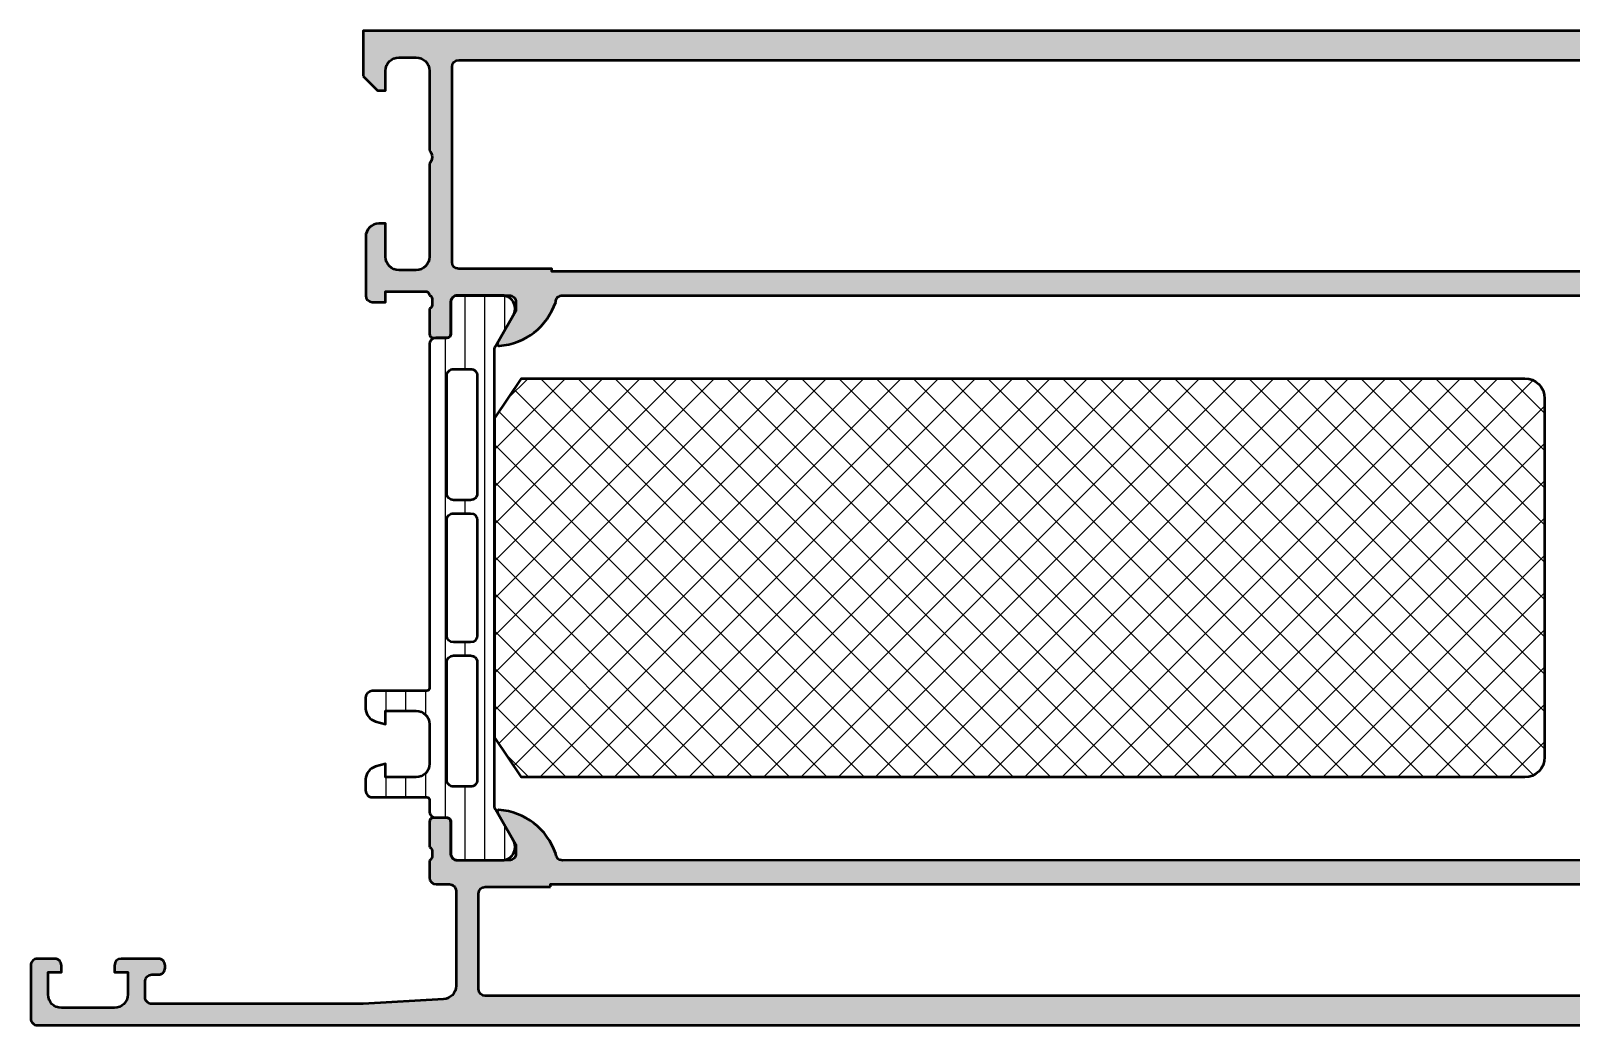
# Model space of a CAD drawing. Extents: x 0 to 200, y 0 to 75.
# Drawn here: x 0 to 115.9, y 0 to 74.8 of the extents above; entities that cross this region are included whole.
import ezdxf

# ---------------------------------------------------------------- set-up
doc = ezdxf.new("R2010")
doc.units = 0
for name, color, linetype, lineweight in [('0S-Alu contour', 7, 'Continuous', 50), ('0S-Alu hatch', 252, 'Continuous', 25), ('0S-Plastic contour', 254, 'Continuous', 50), ('0S-Plastic hatch', 253, 'Continuous', 25), ('0S-PT contour', 91, 'Continuous', 50), ('0S-PT hatch', 103, 'Continuous', 25)]:
    doc.layers.add(name, color=color, linetype=linetype, lineweight=lineweight)

# ---------------------------------------------------------------- blocks, each defined once
blk = doc.blocks.new('345310__078BBBA8_5305_401F_8823_5F43A80252FF_')
at = {"layer": '0S-Alu hatch'}
h = blk.add_hatch(color=256, dxfattribs=at)
edge = h.paths.add_edge_path()
edge.add_line((25, 71.40000610351562), (26.0999755859375, 70.3))
edge.add_line((26.0999755859375, 70.3), (26.69998168945312, 70.3))
edge.add_line((26.69998168945312, 70.3), (26.69998168945312, 71.79999999999998))
edge.add_ellipse((27.70000151260095, 71.79998017685217), major_axis=(-1.000019823344294, 0), ratio=1, start_angle=270.00113576019226, end_angle=359.9988642393876, ccw=False)
edge.add_line((27.69998168945313, 72.8), (29, 72.8))
edge.add_ellipse((28.99997299848462, 71.79997299848462), major_axis=(-1.000027001879908, 0), ratio=1, start_angle=180.001547031015, end_angle=269.9984529689008, ccw=False)
edge.add_line((30, 71.79999999999852), (30, 65.8))
edge.add_ellipse((29.47487825965852, 65.3), major_axis=(-0.7250881616598547, 0), ratio=1, start_angle=136.4038153765767, end_angle=223.5961846234234, ccw=False)
edge.add_line((30, 64.8), (30, 57.8))
edge.add_ellipse((28.9999729984846, 57.80002700151539), major_axis=(-1.000027001879929, 0), ratio=1, start_angle=90.00154703110019, end_angle=179.9984529689852, ccw=False)
edge.add_line((29, 56.79999999999999), (27.69998168945313, 56.79999999999999))
edge.add_ellipse((27.70000151260096, 57.80001982314782), major_axis=(-1.000019823344298, 0), ratio=1, start_angle=0.0011357599706229848, end_angle=89.9988642398074, ccw=False)
edge.add_line((26.69998168945313, 57.80000000000387), (26.69998168945312, 60.3))
edge.add_line((26.69998168945312, 60.3), (26.19998168945313, 60.3))
edge.add_arc((26.20000151260096, 59.29998017685218), 1.000019823344303, 90.00113576019287, 179.9988642400294)
edge.add_line((25.19998168945313, 59.29999999999612), (25.19998168945313, 54.89999084472656))
edge.add_arc((25.6999975039112, 54.90000665918462), 0.5000158147081614, 180.0018121461791, 269.9981878539114)
edge.add_line((25.69998168945313, 54.39999084472655), (26.69998168945312, 54.39999084472656))
edge.add_line((26.69998168945312, 54.39999084472656), (26.70016479492188, 55.19971923828125))
edge.add_line((26.70016479492188, 55.19971923828125), (29.69481618328838, 55.19971923828125))
edge.add_ellipse((29.69481618328837, 54.89971923828125), major_axis=(-0.2999999999999971, 0), ratio=1, start_angle=199.6171625852842, end_angle=269.9999999999993, ccw=False)
edge.add_line((29.9774032617325, 55.00043936088051), (30.01459570206888, 54.89608977528003))
edge.add_ellipse((29.91911604945443, 54.63187027723144), major_axis=(-0.2809418217575035, 0), ratio=1, start_angle=178.966945697727, end_angle=250.13192304734991, ccw=False)
edge.add_line((30.20001220703125, 54.62680511474609), (30.20001220703125, 54.17322235107421))
edge.add_ellipse((29.92106110355156, 54.16760622738202), major_axis=(-0.2790076324724142, 0), ratio=1, start_angle=106.43499743846499, end_angle=181.1533803407863, ccw=False)
edge.add_line((30, 53.89999847412108), (30, 52.00001678466795))
edge.add_arc((30.3, 52.00001678466795), 0.2999999999999998, 180, 269.9999999999993)
edge.add_line((30.3, 51.70001678466796), (31.2999755859375, 51.70001678466796))
edge.add_arc((31.2999755859375, 52.00001678466796), 0.3000000000000007, 270, 360)
edge.add_line((31.5999755859375, 52.00001678466796), (31.5999755859375, 54.39999847412109))
edge.add_ellipse((32.100002258875, 54.39997180118359), major_axis=(-0.500026673648909, 0), ratio=1, start_angle=270.00305633044655, end_angle=359.99694366969146, ccw=False)
edge.add_line((32.0999755859375, 54.89999847412109), (36.00049591064453, 54.89930419921875))
edge.add_ellipse((36.00051389637751, 54.39932218526779), major_axis=(-0.4999820142744535, 0), ratio=1, start_angle=179.99968746753, end_angle=270.0020610873233, ccw=False)
edge.add_line((36.50049591064453, 54.39931945800558), (36.50049591064453, 53.69930725097656))
edge.add_line((36.50049591064453, 53.69930725097656), (35.11225128173828, 51.29479675292969))
edge.add_arc((35.23610609853606, 51.23689034450965), 0.1367229599596276, 154.9422857631444, 284.9236233641375)
edge.add_arc((34.88282610315184, 55.96524363525171), 4.875965624197219, 274.5698597976303, 341.267227408281)
edge.add_ellipse((40.00048717821171, 54.39931293165161), major_axis=(-0.4999912676433964, 0), ratio=1, start_angle=-90.0010006805673, end_angle=0.0010006806256228629, ccw=False)
edge.add_line((40.00049591064453, 54.89930419921876), (159.9999694824218, 54.89999084472656))
edge.add_ellipse((159.9980652021772, 54.3985932165994), major_axis=(-0.501401244289232, 0), ratio=1, start_angle=180.0812449460713, end_angle=269.78239486923974, ccw=False)
edge.add_arc((165.1265855893485, 55.97392160252069), 4.88770459358162, 198.7935347259757, 265.8042668862198)
edge.add_arc((164.7607575659468, 51.23810783004755), 0.1390348860644593, 273.391212173818, 384.0624197536007)
edge.add_line((164.887710571289, 51.29479675292969), (163.4994659423828, 53.69930725097654))
edge.add_line((163.4994659423828, 53.69930725097654), (163.4994659423828, 54.39931945800781))
edge.add_ellipse((163.9994505048648, 54.399319636975), major_axis=(-0.499984562482073, 0), ratio=1, start_angle=-90.00176906386412, end_angle=2.0508346779024578e-05, ccw=False)
edge.add_line((163.9994659423827, 54.89930419921874), (167.8999938964844, 54.89999847412109))
edge.add_ellipse((167.8999672235469, 54.39997180118358), major_axis=(-0.5000266736489161, 0), ratio=1, start_angle=180.0030563300701, end_angle=269.99694366954935, ccw=False)
edge.add_line((168.3999938964843, 54.39999847411989), (168.3999938964843, 52.00001678466796))
edge.add_arc((168.6999938964843, 52.00001678466796), 0.3000000000000114, 180, 270)
edge.add_line((168.6999938964843, 51.70001678466795), (169.6999694824218, 51.70001678466796))
edge.add_arc((169.6999694824218, 52.00001678466797), 0.3000000000000078, 270, 360)
edge.add_line((169.9999694824219, 52.00001678466797), (169.9999694824219, 53.89999847412108))
edge.add_ellipse((170.0789083788704, 54.16760622738207), major_axis=(-0.2790076324724873, 0), ratio=1, start_angle=-1.1533803407830874, end_angle=73.56500256152509, ccw=False)
edge.add_line((169.7999572753906, 54.17322235107426), (169.7999572753906, 54.62680511474613))
edge.add_ellipse((170.1296376975084, 54.59827791097541), major_axis=(-0.3309123480360192, 0), ratio=1, start_angle=295.84752744714837, end_angle=355.0545221042492, ccw=False)
edge.add_line((169.9853672688322, 54.89608493824694), (170.0225578503363, 55.00043472344484))
edge.add_ellipse((170.3051465816196, 54.89971923828126), major_axis=(-0.2999999999999968, 0), ratio=1, start_angle=270.00000000001086, end_angle=340.3837776725544, ccw=False)
edge.add_line((170.3051465816195, 55.19971923828125), (173.2998046875, 55.19971923828125))
edge.add_line((173.2998046875, 55.19971923828125), (173.2999877929687, 54.39999084472655))
edge.add_line((173.2999877929687, 54.39999084472655), (174.2999877929687, 54.39999084472656))
edge.add_arc((174.2999719785106, 54.90000665918465), 0.5000158147081879, 270.0018121460914, 359.9981878538209)
edge.add_line((174.7999877929687, 54.89999084472579), (174.7999877929687, 59.3))
edge.add_arc((173.7999679698209, 59.29998017685214), 1.000019823344298, 0.0011357606123724, 89.99886423980917)
edge.add_line((173.7999877929687, 60.29999999999997), (173.2999877929687, 60.3))
edge.add_line((173.2999877929687, 60.3), (173.2999877929688, 57.80000000000002))
edge.add_ellipse((172.2999679698209, 57.80001982314787), major_axis=(-1.000019823344355, 0), ratio=1, start_angle=90.00113576019578, end_angle=179.9988642393878, ccw=False)
edge.add_line((172.2999877929687, 56.79999999999998), (170.9999694824219, 56.79999999999999))
edge.add_ellipse((170.9999964839373, 57.8000270015154), major_axis=(-1.000027001879936, 0), ratio=1, start_angle=0.0015470310149794386, end_angle=89.9984529688993, ccw=False)
edge.add_line((169.9999694824219, 57.8000000000015), (169.9999694824219, 64.8))
edge.add_ellipse((170.5250912227633, 65.3), major_axis=(-0.7250881616598392, 0), ratio=1, start_angle=-43.59618462342439, end_angle=43.596184623424506, ccw=False)
edge.add_line((169.9999694824219, 65.8), (169.9999694824219, 71.79999999999998))
edge.add_ellipse((170.9999964839372, 71.79997299848463), major_axis=(-1.00002700187988, 0), ratio=1, start_angle=270.0015470310974, end_angle=359.998452968985, ccw=False)
edge.add_line((170.9999694824219, 72.8), (172.2999877929687, 72.8))
edge.add_ellipse((172.2999679698209, 71.79998017685216), major_axis=(-1.000019823344312, 0), ratio=1, start_angle=180.0011357599706, end_angle=269.99886423980587, ccw=False)
edge.add_line((173.2999877929687, 71.79999999999607), (173.2999877929687, 70.3))
edge.add_line((173.2999877929687, 70.3), (173.8999938964844, 70.3))
edge.add_line((173.8999938964844, 70.3), (174.9999694824218, 71.40000610351562))
edge.add_line((174.9999694824218, 71.40000610351562), (174.9999694824218, 74.8))
edge.add_line((174.9999694824218, 74.8), (25, 74.8))
edge.add_line((25, 74.8), (25, 71.40000610351562))
edge = h.paths.add_edge_path()
edge.add_ellipse((32.20000898742269, 72.09997956848552), major_axis=(-0.5000234838237294, 0), ratio=1, start_angle=270.0026908584009, end_angle=359.9973091415379, ccw=False)
edge.add_line((32.19998550415039, 72.60000305175781), (167.7999877929687, 72.60000305175781))
edge.add_ellipse((167.7999643096964, 72.09997956848552), major_axis=(-0.500023483823725, 0), ratio=1, start_angle=180.0026908584621, end_angle=269.9973091415999, ccw=False)
edge.add_line((168.2999877929687, 72.10000305175781), (168.2999877929687, 57.39999084472576))
edge.add_ellipse((167.7999719785107, 57.40000665918462), major_axis=(-0.5000158147081559, 0), ratio=1, start_angle=90.00181214608818, end_angle=179.9981878538209, ccw=False)
edge.add_line((167.7999877929687, 56.89999084472656), (160.7999877929687, 56.89999084472656))
edge.add_line((160.7999877929687, 56.89999084472656), (160.7999877929687, 56.69999389648437))
edge.add_line((160.7999877929687, 56.69999389648437), (39.19998550415039, 56.69999389648437))
edge.add_line((39.19998550415039, 56.69999389648437), (39.19998550415039, 56.89999084472656))
edge.add_line((39.19998550415039, 56.89999084472656), (32.19998550415039, 56.89999084472656))
edge.add_ellipse((32.20000131860846, 57.40000665918462), major_axis=(-0.5000158147081559, 0), ratio=1, start_angle=0.00181214617907699, end_angle=89.99818785391182, ccw=False)
edge.add_line((31.69998550415039, 57.39999084472656), (31.69998550415039, 72.10000305175835))
at = {"layer": '0S-Alu contour', "color": 7}
for points in [[(173.2999877929687, 71.79999999999607), (173.2999877929687, 70.3), (173.8999938964844, 70.3), (174.9999694824218, 71.40000610351562), (174.9999694824218, 74.8), (25, 74.8), (25, 71.40000610351562)], [(27.69998168945313, 72.8), (29, 72.8)], [(31.69998550415039, 57.39999084472656), (31.69998550415039, 72.10000305175835)], [(32.19998550415039, 72.60000305175781), (167.7999877929687, 72.60000305175781)], [(168.2999877929687, 72.10000305175781), (168.2999877929687, 57.39999084472576)], [(170.9999694824219, 72.8), (172.2999877929687, 72.8)], [(25, 71.40000610351562), (26.0999755859375, 70.3), (26.69998168945312, 70.3), (26.69998168945312, 71.79999999999998)], [(30, 71.79999999999852), (30, 65.8)], [(169.9999694824219, 65.8), (169.9999694824219, 71.79999999999998)], [(30, 64.8), (30, 57.8)], [(169.9999694824219, 57.8000000000015), (169.9999694824219, 64.8)], [(26.69998168945313, 57.80000000000387), (26.69998168945312, 60.3), (26.19998168945313, 60.3)], [(173.7999877929687, 60.29999999999997), (173.2999877929687, 60.3), (173.2999877929688, 57.80000000000002)], [(25.19998168945313, 59.29999999999612), (25.19998168945313, 54.89999084472656)], [(174.7999877929687, 54.89999084472579), (174.7999877929687, 59.3)], [(167.7999877929687, 56.89999084472656), (160.7999877929687, 56.89999084472656), (160.7999877929687, 56.69999389648437), (39.19998550415039, 56.69999389648437), (39.19998550415039, 56.89999084472656), (32.19998550415039, 56.89999084472656)], [(29, 56.79999999999999), (27.69998168945313, 56.79999999999999)], [(172.2999877929687, 56.79999999999998), (170.9999694824219, 56.79999999999999)], [(25.69998168945313, 54.39999084472655), (26.69998168945312, 54.39999084472656), (26.70016479492188, 55.19971923828125), (29.69481618328838, 55.19971923828125)], [(29.9774032617325, 55.00043936088051), (30.01459570206888, 54.89608977528003)], [(30.20001220703125, 54.62680511474609), (30.20001220703125, 54.17322235107421)], [(32.0999755859375, 54.89999847412109), (36.00049591064453, 54.89930419921875)], [(40.00049591064453, 54.89930419921876), (159.9999694824218, 54.89999084472656)], [(163.9994659423827, 54.89930419921874), (167.8999938964844, 54.89999847412109)], [(169.7999572753906, 54.17322235107426), (169.7999572753906, 54.62680511474613)], [(169.9853672688322, 54.89608493824694), (170.0225578503363, 55.00043472344484)], [(170.3051465816195, 55.19971923828125), (173.2998046875, 55.19971923828125), (173.2999877929687, 54.39999084472655), (174.2999877929687, 54.39999084472656)], [(30, 53.89999847412108), (30, 52.00001678466795)], [(31.5999755859375, 52.00001678466796), (31.5999755859375, 54.39999847412109)], [(36.50049591064453, 54.39931945800558), (36.50049591064453, 53.69930725097656), (35.11225128173828, 51.29479675292969)], [(164.887710571289, 51.29479675292969), (163.4994659423828, 53.69930725097654), (163.4994659423828, 54.39931945800781)], [(168.3999938964843, 54.39999847411989), (168.3999938964843, 52.00001678466796)], [(169.9999694824219, 52.00001678466797), (169.9999694824219, 53.89999847412108)], [(30.3, 51.70001678466796), (31.2999755859375, 51.70001678466796)], [(168.6999938964843, 51.70001678466795), (169.6999694824218, 51.70001678466796)]]:
    blk.add_lwpolyline(points, dxfattribs=at)
at = {"layer": '0S-Alu contour', "color": 7, "extrusion": (0, 0, -1)}
for centre, radius, start, end in [((-27.70000151260095, 71.79998017685217), 1.000019823344294, 0.0011357606123724, 89.99886423980774), ((-28.99997299848462, 71.79997299848462), 1.000027001879908, 90.00154703109922, 179.998452968985), ((-32.20000898742269, 72.09997956848552), 0.5000234838237294, 0.002690858462049, 89.9973091415991), ((-167.7999643096964, 72.09997956848552), 0.500023483823725, 90.00269085840009, 179.9973091415379), ((-170.9999964839372, 71.79997299848463), 1.00002700187988, 0.0015470310149659, 89.99845296890263), ((-172.2999679698209, 71.79998017685216), 1.000019823344312, 90.00113576019412, 179.9988642400294), ((-29.47487825965852, 65.3), 0.7250881616598548, 136.4038153765766, 223.5961846234233), ((-170.5250912227633, 65.3), 0.7250881616598392, 316.4038153765755, 43.59618462342448), ((-27.70000151260096, 57.80001982314782), 1.000019823344298, 270.0011357601927, 359.9988642400294), ((-28.9999729984846, 57.80002700151539), 1.000027001879929, 180.0015470310149, 269.9984529688998), ((-32.20000131860846, 57.40000665918462), 0.5000158147081559, 270.0018121460882, 359.9981878538209), ((-167.7999719785107, 57.40000665918462), 0.5000158147081559, 180.0018121461791, 269.9981878539118), ((-170.9999964839373, 57.8000270015154), 1.000027001879936, 270.0015470311007, 359.998452968985), ((-172.2999679698209, 57.80001982314787), 1.000019823344355, 180.0011357606123, 269.9988642398042), ((-29.69481618328837, 54.89971923828125), 0.2999999999999971, 90.00000000000067, 160.3828374147158), ((-29.91911604945443, 54.63187027723144), 0.2809418217575035, 109.8680769526501, 181.0330543022731), ((-32.100002258875, 54.39997180118359), 0.500026673648909, 0.0030563303085188, 89.99694366955345), ((-36.00051389637751, 54.39932218526779), 0.4999820142744535, 89.99793891267672, 180.00031253247), ((-40.00048717821171, 54.39931293165161), 0.4999912676433964, 359.9989993193744, 90.00100068056733), ((-159.9980652021772, 54.3985932165994), 0.501401244289232, 90.21760513076023, 179.9187550539287), ((-163.9994505048648, 54.399319636975), 0.499984562482073, 359.9999794916532, 90.00176906386412), ((-167.8999672235469, 54.39997180118358), 0.5000266736489161, 90.00305633045063, 179.9969436699299), ((-170.1296376975084, 54.59827791097541), 0.3309123480360192, 4.945477895750777, 64.15247255285163), ((-170.3051465816196, 54.89971923828126), 0.2999999999999968, 19.61622232744561, 89.99999999998914), ((-29.92106110355156, 54.16760622738202), 0.2790076324724142, 178.8466196592137, 253.565002561535), ((-170.0789083788704, 54.16760622738207), 0.2790076324724873, 286.4349974384751, 1.153380340783122)]:
    blk.add_arc(centre, radius, start, end, dxfattribs=at)
at = {"layer": '0S-Alu contour', "color": 7}
for centre, radius, start, end in [((26.20000151260096, 59.29998017685218), 1.000019823344303, 90.00113576019287, 179.9988642400294), ((173.7999679698209, 59.29998017685214), 1.000019823344298, 0.0011357606123724, 89.99886423980917), ((25.6999975039112, 54.90000665918462), 0.5000158147081614, 180.0018121461791, 269.9981878539114), ((174.2999719785106, 54.90000665918465), 0.5000158147081879, 270.0018121460914, 359.9981878538209), ((34.88282610315184, 55.96524363525171), 4.875965624197219, 274.5698597976303, 341.267227408281), ((165.1265855893485, 55.97392160252069), 4.88770459358162, 198.7935347259757, 265.8042668862198), ((30.3, 52.00001678466795), 0.2999999999999998, 180, 269.9999999999993), ((31.2999755859375, 52.00001678466796), 0.3000000000000007, 270, 0), ((35.23610609853606, 51.23689034450965), 0.1367229599596276, 154.9422857631444, 284.9236233641375), ((164.7607575659468, 51.23810783004755), 0.1390348860644593, 273.391212173818, 24.06241975360071), ((168.6999938964843, 52.00001678466796), 0.3000000000000114, 180, 270), ((169.6999694824218, 52.00001678466797), 0.3000000000000078, 270, 0)]:
    blk.add_arc(centre, radius, start, end, dxfattribs=at)
blk = doc.blocks.new('284037__A7454B3C_9043_49EA_B39A_F6F2EEFA360D___531E6BB4_5009_44BC_AD47_B87EFD4DCA8E_')
at = {"layer": '0S-Plastic hatch'}
h = blk.add_hatch(dxfattribs=at)
h.set_pattern_fill('ANSI31', color=256, scale=0.4680000000000001, angle=45, style=0)
h.set_pattern_definition([(90, (0, 0), (-1.4859, 0), [])])
edge = h.paths.add_edge_path()
edge.add_line((30, 51.19262301631511), (29.999977078442, 25.35125620676293))
edge.add_ellipse((29.79583821281997, 25.35537500560228), major_axis=(-0.20418041277588, 0), ratio=1, start_angle=90.48506106571949, end_angle=178.8441310561842, ccw=False)
edge.add_line((29.79756676571524, 25.15120190975903), (25.69756676572695, 25.15120190975903))
edge.add_arc((25.69756676572695, 24.65120190975909), 0.4999999999999467, 90, 180)
edge.add_line((25.19756676572701, 24.65120190975909), (25.19756676572701, 23.82045268637142))
edge.add_arc((26.19756676572708, 23.82045268637144), 1.000000000000066, 180, 254.9999999989172)
edge.add_line((25.93874772060629, 22.8545268600872), (26.69756676572695, 22.65120190975903))
edge.add_line((26.69756676572695, 22.65120190975903), (26.69756676572695, 23.65120190975903))
edge.add_line((26.69756676572695, 23.65120190975903), (28.99756676571536, 23.65120190975903))
edge.add_ellipse((28.99585773187428, 22.64707593708143), major_axis=(-1.004127427074079, 0), ratio=1, start_angle=180.2298596784872, end_angle=269.902482024915, ccw=False)
edge.add_line((29.999977078442, 22.6511042929286), (29.99997707844199, 19.65122593878489))
edge.add_ellipse((28.9958575199941, 19.65532839396066), major_axis=(-1.00412793895801, 0), ratio=1, start_angle=90.09753001532039, end_angle=179.7659122786875, ccw=False)
edge.add_line((28.9975667657153, 18.65120190975902), (26.69756676572696, 18.65120190975902))
edge.add_line((26.69756676572696, 18.65120190975902), (26.69756676572684, 19.65120190975897))
edge.add_line((26.69756676572684, 19.65120190975897), (25.93874772060627, 19.44787695940072))
edge.add_arc((26.19756676572686, 18.48195113311706), 0.9999999999994578, 105.0000000010805, 180)
edge.add_line((25.19756676572741, 18.48195113311706), (25.19756676572695, 17.65120190975902))
edge.add_arc((25.69756676572696, 17.65120190975903), 0.5000000000000027, 180, 270.0000000000004)
edge.add_line((25.69756676572696, 17.15120190975902), (29.79756676571532, 17.15120190975902))
edge.add_ellipse((29.79756676571532, 16.95120190975903), major_axis=(-0.1999999999999922, 0), ratio=1, start_angle=180, end_angle=269.999999999999, ccw=False)
edge.add_line((29.99756676571531, 16.95120190975904), (29.99888731070525, 16.11012966463115))
edge.add_arc((30.49888463137103, 16.11010887542845), 0.4999973210979717, 179.9976177199981, 269.9982316841403)
edge.add_line((30.49886919998672, 15.6101115545686), (31.30920053280163, 15.6100829281504))
edge.add_ellipse((31.30918966656731, 15.31008292834719), major_axis=(-0.2999999999999934, 0), ratio=1, start_angle=179.9979247021016, end_angle=269.9979247021146, ccw=False)
edge.add_line((31.60918966637051, 15.31007206211281), (31.60877078615772, 12.91007369277437))
edge.add_arc((32.10876676317273, 12.91005294290447), 0.4999959774455613, 179.9976222209284, 269.9982271833)
edge.add_line((32.10875129255297, 12.41005696569825), (35.58529278835881, 12.40993031823415))
edge.add_arc((35.4430179914446, 13.39975354691057), 0.9999960709244808, 278.1795327540131, 392.7249408019538)
edge.add_line((36.28429022210338, 13.94035800100506), (34.96590322431634, 16.22406260226016))
edge.add_ellipse((35.39892499595708, 16.47404689233695), major_axis=(-0.5000000000000883, 0), ratio=1, start_angle=-0.002015393048509395, end_angle=29.997921301458007, ccw=False)
edge.add_line((34.89892499626632, 16.47406447995914), (34.90001130869739, 50.82833323555816))
edge.add_ellipse((35.40001130835013, 50.82831460239898), major_axis=(-0.4999999999999311, 0), ratio=1, start_angle=329.99792810276597, end_angle=359.9978647972848, ccw=False)
edge.add_line((34.96700764709821, 51.07833026059335), (36.28556007655461, 53.36193934984271))
edge.add_arc((35.44432701033436, 53.90260474559325), 0.99999607092448, 327.2709086022731, 441.8163166502147)
edge.add_line((35.58667351121613, 54.89241766506395), (32.11013201541031, 54.89254431252803))
edge.add_arc((32.1101112655404, 54.39254833551301), 0.499995977445583, 89.9976222209271, 179.9982271832751)
edge.add_line((31.61011528833416, 54.39256380613299), (31.61036030891498, 51.9925654127473))
edge.add_ellipse((31.31036030911177, 51.9925762789816), major_axis=(-0.299999999999997, 0), ratio=1, start_angle=89.9979247021152, end_angle=179.9979247021016, ccw=False)
edge.add_line((31.31034944287746, 51.6925762791784), (30.50001811006254, 51.69260490559659))
edge.add_arc((30.49999732085985, 51.19260758493081), 0.4999973210979748, 89.99761772008878, 179.9982316841069)
edge = h.paths.add_edge_path()
edge.add_line((31.29944869857367, 40.00119566440034), (31.29944869857368, 48.85118956088461))
edge.add_ellipse((31.79944870066131, 48.85118955906648), major_axis=(-0.5000000020876287, 0), ratio=1, start_angle=269.9981008973825, end_angle=360, ccw=False)
edge.add_line((31.79946527345813, 49.35118956087944), (33.09945937972603, 49.35118956087944))
edge.add_ellipse((33.09946301908265, 48.85119320023608), major_axis=(-0.4999963606566095, 0), ratio=1, start_angle=179.9995829571355, end_angle=270.00041704258535, ccw=False)
edge.add_line((33.59945937972602, 48.85118956087946), (33.59945937972602, 40.00119566439746))
edge.add_ellipse((33.09946301908276, 40.0011920250384), major_axis=(-0.4999963606565073, 0), ratio=1, start_angle=89.99958295740407, end_angle=180.0004170428646, ccw=False)
edge.add_line((33.09945937972604, 39.50119566439514), (31.7994652734133, 39.50119566439515))
edge.add_ellipse((31.79944870073098, 40.0011956662778), major_axis=(-0.5000000021573054, 0), ratio=1, start_angle=0, end_angle=90.00189908949642, ccw=False)
edge = h.paths.add_edge_path()
edge.add_line((31.29944869858406, 29.30118956158312), (31.29944869858404, 38.00119566509881))
edge.add_ellipse((31.79944869858405, 38.00119566509359), major_axis=(-0.5000000000000071, 0), ratio=1, start_angle=269.99999999880635, end_angle=360, ccw=False)
edge.add_line((31.79944869859447, 38.50119566509361), (33.0994593797468, 38.5011956650936))
edge.add_ellipse((33.0994593797364, 38.00119566509359), major_axis=(-0.5000000000000134, 0), ratio=1, start_angle=180, end_angle=269.999999998808, ccw=False)
edge.add_line((33.59945937973641, 38.00119566509879), (33.5994593797364, 29.30118956157791))
edge.add_ellipse((33.09945937973641, 29.30118956157791), major_axis=(-0.4999999999999929, 0), ratio=1, start_angle=90.0000000000008, end_angle=180, ccw=False)
edge.add_line((33.09945937973642, 28.80118956157792), (31.79944869858406, 28.80118956157792))
edge.add_ellipse((31.79944869858406, 29.30118956157792), major_axis=(-0.4999999999999983, 0), ratio=1, start_angle=0, end_angle=90, ccw=False)
edge = h.paths.add_edge_path()
edge.add_line((31.29944869858406, 18.45118040630972), (31.29944869858406, 27.30118956158306))
edge.add_ellipse((31.79944870067168, 27.30118955976495), major_axis=(-0.5000000020876199, 0), ratio=1, start_angle=269.9981008973846, end_angle=360, ccw=False)
edge.add_line((31.79946527346849, 27.80118956157791), (33.0994593797364, 27.80118956157791))
edge.add_ellipse((33.09946301909308, 27.30119320093459), major_axis=(-0.4999963606565686, 0), ratio=1, start_angle=179.9995829571355, end_angle=270.00041704259104, ccw=False)
edge.add_line((33.5994593797364, 27.30118956157792), (33.5994593797364, 18.45121092388265))
edge.add_ellipse((33.09944412094735, 18.45121092388265), major_axis=(-0.5000152587890554, 0), ratio=1, start_angle=89.9999999999992, end_angle=180, ccw=False)
edge.add_line((33.09944412094734, 17.95119566509359), (31.799433439795, 17.95119566509359))
edge.add_ellipse((31.79943343979499, 18.45118040630452), major_axis=(-0.4999847412109291, 0), ratio=1, start_angle=0, end_angle=90.0000000000004, ccw=False)
at = {"layer": '0S-Alu contour', "color": 7}
for points in [[(31.29944869857367, 40.00119566440034), (31.29944869857368, 48.85118956088461)], [(31.79946527345813, 49.35118956087944), (33.09945937972603, 49.35118956087944)], [(33.59945937972602, 48.85118956087946), (33.59945937972602, 40.00119566439746)], [(33.09945937972604, 39.50119566439514), (31.7994652734133, 39.50119566439515)], [(31.79944869859447, 38.50119566509361), (33.0994593797468, 38.5011956650936)], [(31.29944869858406, 29.30118956158312), (31.29944869858404, 38.00119566509881)], [(33.59945937973641, 38.00119566509879), (33.5994593797364, 29.30118956157791)], [(33.09945937973642, 28.80118956157792), (31.79944869858406, 28.80118956157792)], [(31.29944869858406, 18.45118040630972), (31.29944869858406, 27.30118956158306)], [(31.79946527346849, 27.80118956157791), (33.0994593797364, 27.80118956157791)], [(33.5994593797364, 27.30118956157792), (33.5994593797364, 18.45121092388265)], [(33.09944412094734, 17.95119566509359), (31.799433439795, 17.95119566509359)]]:
    blk.add_lwpolyline(points, dxfattribs=at)
at = {"layer": '0S-Alu contour', "color": 7, "extrusion": (0, 0, -1)}
for centre, radius, start, end in [((-31.79944870066131, 48.85118955906648), 0.5000000020876287, 0, 90.00189910261747), ((-33.09946301908265, 48.85119320023608), 0.4999963606566095, 89.99958295741467, 180.0004170428646), ((-31.79944870073098, 40.0011956662778), 0.5000000021573054, 269.9981009105036, 0), ((-33.09946301908276, 40.0011920250384), 0.4999963606565073, 179.9995829571354, 270.0004170425959), ((-31.79944869858405, 38.00119566509359), 0.5000000000000071, 0, 90.00000000119365), ((-33.0994593797364, 38.00119566509359), 0.5000000000000134, 90.00000000119202, 180), ((-31.79944869858406, 29.30118956157792), 0.4999999999999983, 270, 0), ((-33.09945937973641, 29.30118956157791), 0.4999999999999929, 180, 269.9999999999992), ((-31.79944870067168, 27.30118955976495), 0.5000000020876199, 0, 90.00189910261543), ((-33.09946301909308, 27.30119320093459), 0.4999963606565686, 89.99958295740896, 180.0004170428646), ((-31.79943343979499, 18.45118040630452), 0.4999847412109291, 269.9999999999996, 0), ((-33.09944412094735, 18.45121092388265), 0.5000152587890554, 180, 270.0000000000008)]:
    blk.add_arc(centre, radius, start, end, dxfattribs=at)
at = {"layer": '0S-Plastic contour', "color": 7}
for points in [[(35.58667351121613, 54.89241766506395), (32.11013201541031, 54.89254431252803)], [(31.61011528833416, 54.39256380613299), (31.61036030891498, 51.9925654127473)], [(34.96700764709821, 51.07833026059335), (36.28556007655461, 53.36193934984271)], [(30, 51.19262301631511), (29.999977078442, 25.35125620676293)], [(31.31034944287746, 51.6925762791784), (30.50001811006254, 51.69260490559659)], [(34.89892499626632, 16.47406447995914), (34.90001130869739, 50.82833323555816)], [(25.19756676572701, 24.65120190975909), (25.19756676572701, 23.82045268637142)], [(29.79756676571524, 25.15120190975903), (25.69756676572695, 25.15120190975903)], [(25.93874772060629, 22.8545268600872), (26.69756676572695, 22.65120190975903), (26.69756676572695, 23.65120190975903), (28.99756676571536, 23.65120190975903)], [(29.999977078442, 22.6511042929286), (29.99997707844199, 19.65122593878489)], [(28.9975667657153, 18.65120190975902), (26.69756676572696, 18.65120190975902), (26.69756676572684, 19.65120190975897), (25.93874772060627, 19.44787695940072)], [(25.19756676572741, 18.48195113311706), (25.19756676572695, 17.65120190975902)], [(25.69756676572696, 17.15120190975902), (29.79756676571532, 17.15120190975902)], [(29.99756676571531, 16.95120190975904), (29.99888731070525, 16.11012966463115)], [(30.49886919998672, 15.6101115545686), (31.30920053280163, 15.6100829281504)], [(31.60918966637051, 15.31007206211281), (31.60877078615772, 12.91007369277437)], [(36.28429022210338, 13.94035800100506), (34.96590322431634, 16.22406260226016)], [(32.10875129255297, 12.41005696569825), (35.58529278835881, 12.40993031823415)]]:
    blk.add_lwpolyline(points, dxfattribs=at)
for centre, radius, start, end in [((32.1101112655404, 54.39254833551301), 0.499995977445583, 89.9976222209271, 179.9982271832751), ((35.44432701033436, 53.90260474559325), 0.99999607092448, 327.2709086022731, 81.81631665021466), ((30.49999732085985, 51.19260758493081), 0.4999973210979748, 89.99761772008878, 179.9982316841069), ((25.69756676572695, 24.65120190975909), 0.4999999999999467, 90, 180), ((26.19756676572708, 23.82045268637144), 1.000000000000066, 180, 254.9999999989172), ((26.19756676572686, 18.48195113311706), 0.9999999999994578, 105.0000000010805, 180), ((25.69756676572696, 17.65120190975903), 0.5000000000000027, 180, 270.0000000000004), ((30.49888463137103, 16.11010887542845), 0.4999973210979717, 179.9976177199981, 269.9982316841403), ((35.4430179914446, 13.39975354691057), 0.9999960709244808, 278.1795327540131, 32.72494080195385), ((32.10876676317273, 12.91005294290447), 0.4999959774455613, 179.9976222209284, 269.9982271833)]:
    blk.add_arc(centre, radius, start, end, dxfattribs=at)
at = {"layer": '0S-Plastic contour', "color": 7, "extrusion": (0, 0, -1)}
for centre, radius, start, end in [((-31.31036030911177, 51.9925762789816), 0.299999999999997, 180.0020752978985, 270.0020752978848), ((-35.40001130835013, 50.82831460239898), 0.4999999999999311, 0.0021352027151592, 30.00207189723406), ((-29.79583821281997, 25.35537500560228), 0.20418041277588, 181.1558689438159, 269.5149389342805), ((-28.99585773187428, 22.64707593708143), 1.004127427074079, 90.09751797508503, 179.7701403215128), ((-28.9958575199941, 19.65532839396066), 1.00412793895801, 180.2340877213126, 269.9024699846796), ((-29.79756676571532, 16.95120190975903), 0.1999999999999922, 90.00000000000102, 180), ((-35.39892499595708, 16.47404689233695), 0.5000000000000883, 330.002078698542, 0.0020153930485069), ((-31.30918966656731, 15.31008292834719), 0.2999999999999934, 90.00207529788545, 180.0020752978985)]:
    blk.add_arc(centre, radius, start, end, dxfattribs=at)
blk = doc.blocks.new('382330__57AB0BBA_9486_4656_9B7E_DA65A5E99D13_')
at = {"layer": '0S-PT hatch'}
h = blk.add_hatch(dxfattribs=at)
h.set_pattern_fill('ANSI37', color=256, scale=0.625, angle=90, style=0)
h.set_pattern_definition([(135, (0, 0), (-1.403165018917055, -1.403165018917055), []), (225, (0, 0), (1.403165018917055, -1.403165018917055), [])])
edge = h.paths.add_edge_path()
edge.add_ellipse((112.4186982081741, 47.15119885764605), major_axis=(-1.500000000000071, 0), ratio=1, start_angle=180, end_angle=269.9999999999962, ccw=False)
edge.add_line((113.9186982081742, 47.15119885764607), (113.9186982081742, 20.15119885764612))
edge.add_ellipse((112.4186982081742, 20.15119885764621), major_axis=(-1.500000000000056, 0), ratio=1, start_angle=90.00000000000159, end_angle=180, ccw=False)
edge.add_line((112.4186982081742, 18.65119885764615), (36.91869820817425, 18.65119885764611))
edge.add_line((36.91869820817425, 18.65119885764611), (34.91869820817425, 21.65119885764611))
edge.add_line((34.91869820817425, 21.65119885764611), (34.91869820817425, 45.65119885764611))
edge.add_line((34.91869820817425, 45.65119885764611), (36.91869820817425, 48.6511988576461))
edge.add_line((36.91869820817425, 48.6511988576461), (112.4186982081742, 48.65119885764612))
at = {"layer": '0S-PT contour', "color": 7}
for points in [[(112.4186982081742, 18.65119885764615), (36.91869820817425, 18.65119885764611), (34.91869820817425, 21.65119885764611), (34.91869820817425, 45.65119885764611), (36.91869820817425, 48.6511988576461), (112.4186982081742, 48.65119885764612)], [(113.9186982081742, 47.15119885764607), (113.9186982081742, 20.15119885764612)]]:
    blk.add_lwpolyline(points, dxfattribs=at)
at = {"layer": '0S-PT contour', "color": 7, "extrusion": (0, 0, -1)}
for centre, radius, start, end in [((-112.4186982081741, 47.15119885764605), 1.500000000000071, 90.0000000000038, 180), ((-112.4186982081742, 20.15119885764621), 1.500000000000056, 180, 269.9999999999984)]:
    blk.add_arc(centre, radius, start, end, dxfattribs=at)
blk = doc.blocks.new('345270__DB888DB7_629B_40AB_AF26_80E4E8F163D9_')
at = {"layer": '0S-Alu hatch'}
h = blk.add_hatch(color=256, dxfattribs=at)
edge = h.paths.add_edge_path()
edge.add_arc((30.50000000000001, 11.09999847412109), 0.5, 180, 270)
edge.add_line((30.50000000000001, 10.59999847412109), (31.5, 10.59999847412109))
edge.add_ellipse((31.5, 10.09999847412109), major_axis=(-0.4999999999999965, 0), ratio=1, start_angle=180, end_angle=270.0000000000004, ccw=False)
edge.add_line((32, 10.09999847412109), (32, 2.954660198840975))
edge.add_ellipse((31, 2.954660198840977), major_axis=(-1, 0), ratio=1, start_angle=93.36638469065548, end_angle=180, ccw=False)
edge.add_line((31.0587206982645, 1.956385747802922), (25, 1.599998474121093))
edge.add_line((25, 1.599998474121093), (9.100006103515623, 1.599998474121093))
edge.add_ellipse((9.100002464158989, 2.099994834764458), major_axis=(-0.4999963606566099, 0), ratio=1, start_angle=-0.000417042864683026, end_angle=90.0004170425861, ccw=False)
edge.add_line((8.600006103515623, 2.099998474121098), (8.600006103515625, 3.300003051757812))
edge.add_ellipse((9.100008844383234, 3.300000310890203), major_axis=(-0.5000027408751218, 0), ratio=1, start_angle=270.0003140785709, end_angle=359.99968592151924, ccw=False)
edge.add_line((9.100006103515623, 3.800003051757813), (9.600006103515623, 3.800003051757812))
edge.add_arc((9.60002408875909, 4.299985066514345), 0.4999820150800132, 269.9979389687762, 360.0020610311563)
edge.add_line((10.10000610351562, 4.300003051757812), (10.10000610351562, 4.5))
edge.add_arc((9.600014835948445, 4.500008732432822), 0.4999912676434354, 359.9989993193744, 450.0010006805679)
edge.add_line((9.600006103515621, 5), (6.800003051757811, 5))
edge.add_arc((6.800017907888051, 4.499985143869762), 0.5000148563509362, 90.0017023365445, 179.9982976631267)
edge.add_line((6.300003051757813, 4.499999999999999), (6.300003051757812, 4))
edge.add_line((6.300003051757812, 4), (7.300003051757811, 4))
edge.add_line((7.300003051757811, 4), (7.300003051757811, 2.300003051757812))
edge.add_ellipse((6.300016811640101, 2.299989291969067), major_axis=(-0.9999862402123776, 0), ratio=1, start_angle=90.00008588221368, end_angle=180.0007883886573, ccw=False)
edge.add_line((6.300018310546873, 1.300003051757812), (2.300003051757814, 1.300003051757812))
edge.add_ellipse((2.300009098329626, 2.300009098329625), major_axis=(-1.000006046590093, 0), ratio=1, start_angle=0.00034643963238067954, end_angle=89.99965355904942, ccw=False)
edge.add_line((1.300003051757812, 2.300003051757812), (1.300003051757812, 4))
edge.add_line((1.300003051757812, 4), (2.300003051757812, 4))
edge.add_line((2.300003051757812, 4), (2.300003051757812, 4.5))
edge.add_arc((1.800011784190629, 4.500008732432816), 0.4999912676434399, 359.9989993193744, 450.0010006805672)
edge.add_line((1.800003051757812, 5), (0.5000000000000007, 5))
edge.add_arc((0.4999963606433603, 4.50000363935664), 0.499996360656605, 89.9995829574132, 180.0004170428646)
edge.add_line((4e-16, 4.5), (0, 0.5))
edge.add_arc((0.4999963606433596, 0.4999963606433596), 0.4999963606566047, 179.9995829571354, 270.0004170425868)
edge.add_line((0.5, 1e-16), (199.500030517578, 0))
edge.add_arc((199.5000341569347, 0.4999963606433269), 0.499996360656572, 269.9995829574073, 360.0004170428646)
edge.add_line((200.0000305175781, 0.4999999999999999), (200.0000305175781, 4.5))
edge.add_arc((199.5000341569347, 4.500003639356679), 0.4999963606565819, 359.9995829571354, 450.0004170425926)
edge.add_line((199.500030517578, 5.000000000000015), (198.2000122070312, 5))
edge.add_arc((198.2000187342369, 4.50000873154973), 0.4999912684928748, 90.00074797573903, 180.0010005793681)
edge.add_line((197.7000274658203, 4.5), (197.7000274658203, 4))
edge.add_line((197.7000274658203, 4), (198.7000274658203, 4))
edge.add_line((198.7000274658203, 4), (198.7000274658203, 2.300003051757812))
edge.add_ellipse((197.7000214192484, 2.300009098329687), major_axis=(-1.000006046590163, 0), ratio=1, start_angle=90.00034644095462, end_angle=179.9996535603676, ccw=False)
edge.add_line((197.7000274658203, 1.300003051757813), (193.7000122070312, 1.300003051757812))
edge.add_ellipse((193.700013705938, 2.299989291969046), major_axis=(-0.9999862402123577, 0), ratio=1, start_angle=-0.0007883886572130905, end_angle=89.99991411778728, ccw=False)
edge.add_line((192.7000274658203, 2.300003051757847), (192.7000274658203, 4))
edge.add_line((192.7000274658203, 4), (193.7000274658203, 4))
edge.add_line((193.7000274658203, 4), (193.7000274658203, 4.5))
edge.add_arc((193.2000126096901, 4.499985143869808), 0.5000148563509051, 0.0017023368733013, 89.998297663456)
edge.add_line((193.2000274658203, 5.000000000000015), (190.4000091552734, 5))
edge.add_arc((190.4000156824792, 4.500008731549638), 0.4999912684929663, 90.0007479757488, 180.0010005793681)
edge.add_line((189.9000244140625, 4.499999999999992), (189.9000244140625, 4.300003051757816))
edge.add_arc((190.400006428819, 4.29998506651437), 0.4999820150800208, 179.9979389688437, 270.0020610312262)
edge.add_line((190.4000244140625, 3.80000305175783), (190.9000244140625, 3.800003051757812))
edge.add_ellipse((190.9000216731948, 3.300000310890197), major_axis=(-0.5000027408751274, 0), ratio=1, start_angle=180.0003140784808, end_angle=269.99968592143193, ccw=False)
edge.add_line((191.4000244140625, 3.30000305175782), (191.4000244140625, 2.099998474121115))
edge.add_ellipse((190.9000280534191, 2.099994834764472), major_axis=(-0.4999963606566388, 0), ratio=1, start_angle=89.99958295742039, end_angle=180.0004170428646, ccw=False)
edge.add_line((190.9000244140625, 1.599998474121065), (175.0000305175781, 1.599998474121093))
edge.add_line((175.0000305175781, 1.599998474121093), (168.9413098928501, 1.956385295626366))
edge.add_ellipse((169.0000305175782, 2.954659750989982), major_axis=(-0.9999999999999907, 0), ratio=1, start_angle=0, end_angle=86.63361952995308, ccw=False)
edge.add_line((168.0000305175782, 2.95465975098997), (168.0000305175781, 10.09999847412107))
edge.add_ellipse((168.5000305175781, 10.09999847412108), major_axis=(-0.5, 0), ratio=1, start_angle=270, end_angle=360, ccw=False)
edge.add_line((168.5000305175781, 10.59999847412108), (169.5000305175781, 10.59999847412109))
edge.add_arc((169.5000305175781, 11.0999984741211), 0.5000000000000089, 270, 360)
edge.add_line((170.0000305175781, 11.09999847412109), (170.0000305175781, 12.39999961853025))
edge.add_ellipse((170.1183991165733, 12.69647429199081), major_axis=(-0.3192308838938394, 0), ratio=1, start_angle=4.182259294194978, end_angle=68.23546381873467, ccw=False)
edge.add_line((169.8000183105468, 12.67319297790524), (169.8000183105468, 13.12677574157713))
edge.add_ellipse((170.118395883172, 13.10352991075365), major_axis=(-0.3192250732654489, 0), ratio=1, start_angle=291.7643276803526, end_angle=355.82405009890743, ccw=False)
edge.add_line((170.0000305175781, 13.39999961853026), (170.0000305175781, 15.2999813079834))
edge.add_arc((169.7000305175781, 15.29998130798338), 0.3000000000000114, 0, 90.00000000000543)
edge.add_line((169.7000305175781, 15.59998130798339), (168.7000549316406, 15.59998130798339))
edge.add_arc((168.7000549316406, 15.29998130798339), 0.3000000000000025, 90, 180)
edge.add_line((168.4000549316406, 15.29998130798339), (168.4000549316406, 12.89999961853028))
edge.add_ellipse((167.9000282587031, 12.90002629146776), major_axis=(-0.5000266736488878, 0), ratio=1, start_angle=90.00305633044411, end_angle=179.9969436696916, ccw=False)
edge.add_line((167.9000549316406, 12.39999961853027), (163.9995574951172, 12.40044403076171))
edge.add_ellipse((163.9995446128635, 12.90043114836969), major_axis=(-0.4999871177739289, 0), ratio=1, start_angle=-0.0006019649143240713, end_angle=90.00147623556478, ccw=False)
edge.add_line((163.4995574951172, 12.90043640136719), (163.4995574951171, 13.60044097900385))
edge.add_line((163.4995574951171, 13.60044097900385), (164.8878021240234, 16.00495910644534))
edge.add_arc((164.7639593717157, 16.06286889596942), 0.1367134632063317, 334.9388606908358, 464.9266077514081)
edge.add_arc((165.1171756164193, 11.33457004472208), 4.875895656628878, 94.56922628361494, 161.2677607031987)
edge.add_ellipse((159.9995623951239, 12.90043913075517), major_axis=(-0.4999951000174515, 0), ratio=1, start_angle=89.99943849508361, end_angle=180.0005615046705, ccw=False)
edge.add_line((159.9995574951172, 12.40044403076172), (39.99999237060547, 12.40000915527344))
edge.add_ellipse((40.00137014175948, 12.90091222795176), major_axis=(-0.5009049675057553, 0), ratio=1, start_angle=0.053554523531317955, end_angle=89.8424040947491, ccw=False)
edge.add_arc((34.87334213274605, 11.3258340491054), 4.887705623350185, 18.7934387188267, 85.80413562528749)
edge.add_arc((35.23917927177678, 16.06164436636397), 0.1390384168073112, 93.39024786316381, 204.060116971938)
edge.add_line((35.11222076416017, 16.00495910644531), (36.50046539306641, 13.60044097900391))
edge.add_line((36.50046539306641, 13.60044097900391), (36.50046539306642, 12.90043640136719))
edge.add_ellipse((36.0004808301596, 12.90042859349119), major_axis=(-0.4999845629677753, 0), ratio=1, start_angle=89.9982309848084, end_angle=180.0008947441905, ccw=False)
edge.add_line((36.00046539306642, 12.40044403076172), (32.09949493408203, 12.39999961853027))
edge.add_ellipse((32.09952160701954, 12.90002629146778), major_axis=(-0.5000266736489126, 0), ratio=1, start_angle=0.003056330308481847, end_angle=89.99694366955259, ccw=False)
edge.add_line((31.59949493408203, 12.89999961853027), (31.59949493408203, 15.29998130798339))
edge.add_arc((31.29949493408202, 15.29998130798338), 0.3000000000000149, 0, 90.00000000000067)
edge.add_line((31.29949493408201, 15.5999813079834), (30.29951934814452, 15.5999813079834))
edge.add_arc((30.29951934814452, 15.29998130798338), 0.3000000000000149, 90, 180)
edge.add_line((29.9995193481445, 15.29998130798338), (29.99951934814453, 13.39999961853027))
edge.add_ellipse((29.88115398255068, 13.10352991075363), major_axis=(-0.3192250732654522, 0), ratio=1, start_angle=184.1759499010995, end_angle=248.2356723196546, ccw=False)
edge.add_line((30.19953155517578, 13.12677574157715), (30.19953155517578, 12.67319297790528))
edge.add_ellipse((29.88115074914929, 12.69647429199082), major_axis=(-0.3192308838938261, 0), ratio=1, start_angle=111.76453618126979, end_angle=175.8177407058113, ccw=False)
edge.add_line((29.99951934814454, 12.39999961853027), (30, 11.09999847412109))
edge = h.paths.add_edge_path()
edge.add_line((39.10003280639648, 10.39999389648437), (39.10003280639648, 10.59999084472656))
edge.add_line((39.10003280639648, 10.59999084472656), (160.8999938964844, 10.59999084472656))
edge.add_line((160.8999938964844, 10.59999084472656), (160.8999938964844, 10.39999389648437))
edge.add_line((160.8999938964844, 10.39999389648437), (165.7999877929687, 10.39999389648438))
edge.add_ellipse((165.7999877929687, 9.899993896484364), major_axis=(-0.5, 0), ratio=1, start_angle=180, end_angle=270.00000000000324, ccw=False)
edge.add_line((166.2999877929687, 9.899993896484377), (166.2999877929687, 2.699996948242155))
edge.add_ellipse((165.7999877929688, 2.699996948242171), major_axis=(-0.4999999999999841, 0), ratio=1, start_angle=89.9999999999967, end_angle=180, ccw=False)
edge.add_line((165.7999877929687, 2.199996948242187), (34.20003128051758, 2.199996948242187))
edge.add_ellipse((34.20003128051757, 2.699996948242187), major_axis=(-0.5, 0), ratio=1, start_angle=0, end_angle=90, ccw=False)
edge.add_line((33.70003128051757, 2.699996948242187), (33.70003128051757, 9.899993896484373))
edge.add_ellipse((34.20003128051757, 9.899993896484375), major_axis=(-0.5000000000000018, 0), ratio=1, start_angle=270, end_angle=360, ccw=False)
edge.add_line((34.20003128051757, 10.39999389648437), (39.10003280639648, 10.39999389648437))
at = {"layer": '0S-Alu contour', "color": 7}
for points in [[(29.9995193481445, 15.29998130798338), (29.99951934814453, 13.39999961853027)], [(31.29949493408201, 15.5999813079834), (30.29951934814452, 15.5999813079834)], [(31.59949493408203, 12.89999961853027), (31.59949493408203, 15.29998130798339)], [(35.11222076416017, 16.00495910644531), (36.50046539306641, 13.60044097900391), (36.50046539306642, 12.90043640136719)], [(163.4995574951172, 12.90043640136719), (163.4995574951171, 13.60044097900385), (164.8878021240234, 16.00495910644534)], [(168.4000549316406, 15.29998130798339), (168.4000549316406, 12.89999961853028)], [(169.7000305175781, 15.59998130798339), (168.7000549316406, 15.59998130798339)], [(170.0000305175781, 13.39999961853026), (170.0000305175781, 15.2999813079834)], [(30.19953155517578, 13.12677574157715), (30.19953155517578, 12.67319297790528)], [(169.8000183105468, 12.67319297790524), (169.8000183105468, 13.12677574157713)], [(29.99951934814454, 12.39999961853027), (30, 11.09999847412109)], [(36.00046539306642, 12.40044403076172), (32.09949493408203, 12.39999961853027)], [(159.9995574951172, 12.40044403076172), (39.99999237060547, 12.40000915527344)], [(167.9000549316406, 12.39999961853027), (163.9995574951172, 12.40044403076171)], [(170.0000305175781, 11.09999847412109), (170.0000305175781, 12.39999961853025)], [(30.50000000000001, 10.59999847412109), (31.5, 10.59999847412109)], [(39.10003280639648, 10.39999389648437), (39.10003280639648, 10.59999084472656), (160.8999938964844, 10.59999084472656), (160.8999938964844, 10.39999389648437), (165.7999877929687, 10.39999389648438)], [(168.5000305175781, 10.59999847412108), (169.5000305175781, 10.59999847412109)], [(32, 10.09999847412109), (32, 2.954660198840975)], [(33.70003128051757, 2.699996948242187), (33.70003128051757, 9.899993896484373)], [(34.20003128051757, 10.39999389648437), (39.10003280639648, 10.39999389648437)], [(166.2999877929687, 9.899993896484377), (166.2999877929687, 2.699996948242155)], [(168.0000305175782, 2.95465975098997), (168.0000305175781, 10.09999847412107)], [(1.800003051757812, 5), (0.5000000000000007, 5)], [(9.600006103515621, 5), (6.800003051757811, 5)], [(193.2000274658203, 5.000000000000015), (190.4000091552734, 5)], [(199.500030517578, 5.000000000000015), (198.2000122070312, 5)], [(4e-16, 4.5), (0, 0.5)], [(1.300003051757812, 2.300003051757812), (1.300003051757812, 4), (2.300003051757812, 4), (2.300003051757812, 4.5)], [(6.300003051757813, 4.499999999999999), (6.300003051757812, 4), (7.300003051757811, 4), (7.300003051757811, 2.300003051757812)], [(9.100006103515623, 3.800003051757813), (9.600006103515623, 3.800003051757812)], [(10.10000610351562, 4.300003051757812), (10.10000610351562, 4.5)], [(189.9000244140625, 4.499999999999992), (189.9000244140625, 4.300003051757816)], [(190.4000244140625, 3.80000305175783), (190.9000244140625, 3.800003051757812)], [(192.7000274658203, 2.300003051757847), (192.7000274658203, 4), (193.7000274658203, 4), (193.7000274658203, 4.5)], [(197.7000274658203, 4.5), (197.7000274658203, 4), (198.7000274658203, 4), (198.7000274658203, 2.300003051757812)], [(200.0000305175781, 0.4999999999999999), (200.0000305175781, 4.5)], [(8.600006103515623, 2.099998474121098), (8.600006103515625, 3.300003051757812)], [(191.4000244140625, 3.30000305175782), (191.4000244140625, 2.099998474121115)], [(6.300018310546873, 1.300003051757812), (2.300003051757814, 1.300003051757812)], [(31.0587206982645, 1.956385747802922), (25, 1.599998474121093), (9.100006103515623, 1.599998474121093)], [(165.7999877929687, 2.199996948242187), (34.20003128051757, 2.199996948242187)], [(190.9000244140625, 1.599998474121065), (175.0000305175781, 1.599998474121093), (168.9413098928501, 1.956385295626366)], [(197.7000274658203, 1.300003051757813), (193.7000122070312, 1.300003051757812)], [(0.5, 1e-16), (199.500030517578, 0)]]:
    blk.add_lwpolyline(points, dxfattribs=at)
for centre, radius, start, end in [((30.29951934814452, 15.29998130798338), 0.3000000000000149, 90, 180), ((31.29949493408202, 15.29998130798338), 0.3000000000000149, 0, 90.00000000000067), ((35.23917927177678, 16.06164436636397), 0.1390384168073112, 93.39024786316381, 204.060116971938), ((34.87334213274605, 11.3258340491054), 4.887705623350185, 18.7934387188267, 85.80413562528749), ((165.1171756164193, 11.33457004472208), 4.875895656628878, 94.56922628361494, 161.2677607031987), ((164.7639593717157, 16.06286889596942), 0.1367134632063317, 334.9388606908358, 104.9266077514081), ((168.7000549316406, 15.29998130798339), 0.3000000000000025, 90, 180), ((169.7000305175781, 15.29998130798338), 0.3000000000000114, 0, 90.00000000000543), ((30.50000000000001, 11.09999847412109), 0.5, 180, 270), ((169.5000305175781, 11.0999984741211), 0.5000000000000089, 270, 0), ((0.4999963606433603, 4.50000363935664), 0.499996360656605, 89.9995829574132, 180.0004170428646), ((1.800011784190629, 4.500008732432816), 0.4999912676434399, 359.9989993193744, 90.00100068056722), ((6.800017907888051, 4.499985143869762), 0.5000148563509362, 90.0017023365445, 179.9982976631267), ((9.600014835948445, 4.500008732432822), 0.4999912676434354, 359.9989993193744, 90.00100068056793), ((190.4000156824792, 4.500008731549638), 0.4999912684929663, 90.0007479757488, 180.0010005793681), ((193.2000126096901, 4.499985143869808), 0.5000148563509051, 0.0017023368733013, 89.998297663456), ((198.2000187342369, 4.50000873154973), 0.4999912684928748, 90.00074797573903, 180.0010005793681), ((199.5000341569347, 4.500003639356679), 0.4999963606565819, 359.9995829571354, 90.00041704259269), ((9.60002408875909, 4.299985066514345), 0.4999820150800132, 269.9979389687762, 0.0020610311562801), ((190.400006428819, 4.29998506651437), 0.4999820150800208, 179.9979389688437, 270.0020610312262), ((0.4999963606433596, 0.4999963606433596), 0.4999963606566047, 179.9995829571354, 270.0004170425868), ((199.5000341569347, 0.4999963606433269), 0.499996360656572, 269.9995829574073, 0.0004170428646345)]:
    blk.add_arc(centre, radius, start, end, dxfattribs=at)
at = {"layer": '0S-Alu contour', "color": 7, "extrusion": (0, 0, -1)}
for centre, radius, start, end in [((-29.88115398255068, 13.10352991075363), 0.3192250732654522, 111.7643276803454, 175.8240500989005), ((-32.09952160701954, 12.90002629146778), 0.5000266736489126, 270.0030563304474, 359.9969436696915), ((-36.0004808301596, 12.90042859349119), 0.4999845629677753, 179.9991052558095, 270.0017690151916), ((-40.00137014175948, 12.90091222795176), 0.5009049675057553, 270.1575959052509, 359.9464454764687), ((-159.9995623951239, 12.90043913075517), 0.4999951000174516, 179.9994384953295, 270.0005615049164), ((-163.9995446128635, 12.90043114836969), 0.499987117773929, 269.9985237644352, 0.0006019649143335), ((-167.9000282587031, 12.90002629146776), 0.5000266736488878, 180.0030563303085, 269.9969436695559), ((-170.118395883172, 13.10352991075365), 0.3192250732654489, 4.175949901092575, 68.23567231964739), ((-29.88115074914929, 12.69647429199082), 0.3192308838938261, 184.1822592941888, 248.2354638187302), ((-170.1183991165733, 12.69647429199081), 0.3192308838938394, 291.7645361812654, 355.817740705805), ((-31.5, 10.09999847412109), 0.4999999999999965, 89.99999999999959, 180), ((-168.5000305175781, 10.09999847412108), 0.5, 0, 90), ((-34.20003128051757, 9.899993896484375), 0.5000000000000018, 0, 90), ((-165.7999877929687, 9.899993896484364), 0.5, 89.99999999999675, 180), ((-9.100008844383234, 3.300000310890203), 0.5000027408751218, 0.0003140784807261, 89.99968592142906), ((-190.9000216731948, 3.300000310890197), 0.5000027408751274, 90.0003140785681, 179.9996859215192), ((-31, 2.954660198840977), 1, 180, 266.6336153093445), ((-34.20003128051757, 2.699996948242187), 0.5, 270, 0), ((-165.7999877929688, 2.699996948242171), 0.4999999999999841, 180, 270.0000000000033), ((-169.0000305175782, 2.954659750989982), 0.9999999999999907, 273.3663804700469, 0), ((-2.300009098329626, 2.300009098329625), 1.000006046590093, 270.0003464409506, 359.9996535603676), ((-6.300016811640101, 2.299989291969067), 0.9999862402123776, 179.9992116113427, 269.9999141177863), ((-9.100002464158989, 2.099994834764458), 0.4999963606566099, 269.9995829574139, 0.0004170428646345), ((-190.9000280534191, 2.099994834764472), 0.4999963606566388, 179.9995829571354, 270.0004170425796), ((-193.700013705938, 2.299989291969046), 0.9999862402123577, 270.0000858822127, 0.0007883886572085), ((-197.7000214192484, 2.300009098329687), 1.000006046590163, 180.0003464396325, 269.9996535590454)]:
    blk.add_arc(centre, radius, start, end, dxfattribs=at)
blk = doc.blocks.new('382330__7457EC34_924D_46E7_A8D8_4D4A33A840CF_')
at = {"layer": '0S-Alu contour', "color": 7}
for name in ['345310__078BBBA8_5305_401F_8823_5F43A80252FF_', '345270__DB888DB7_629B_40AB_AF26_80E4E8F163D9_']:
    blk.add_blockref(name, (0, 0), dxfattribs=at)
at = {"layer": '0S-Plastic contour', "color": 7}
blk.add_blockref('284037__A7454B3C_9043_49EA_B39A_F6F2EEFA360D___531E6BB4_5009_44BC_AD47_B87EFD4DCA8E_', (0, 0), dxfattribs=at)
at = {"layer": '0S-PT contour', "color": 7}
blk.add_blockref('382330__57AB0BBA_9486_4656_9B7E_DA65A5E99D13_', (0, 0), dxfattribs=at)

msp = doc.modelspace()

# ---------------------------------------------------------------- block references
at = {"layer": '0S-Alu contour', "color": 7}
msp.add_blockref('382330__7457EC34_924D_46E7_A8D8_4D4A33A840CF_', (0, 0), dxfattribs=at)

doc.saveas('drawing.dxf')
